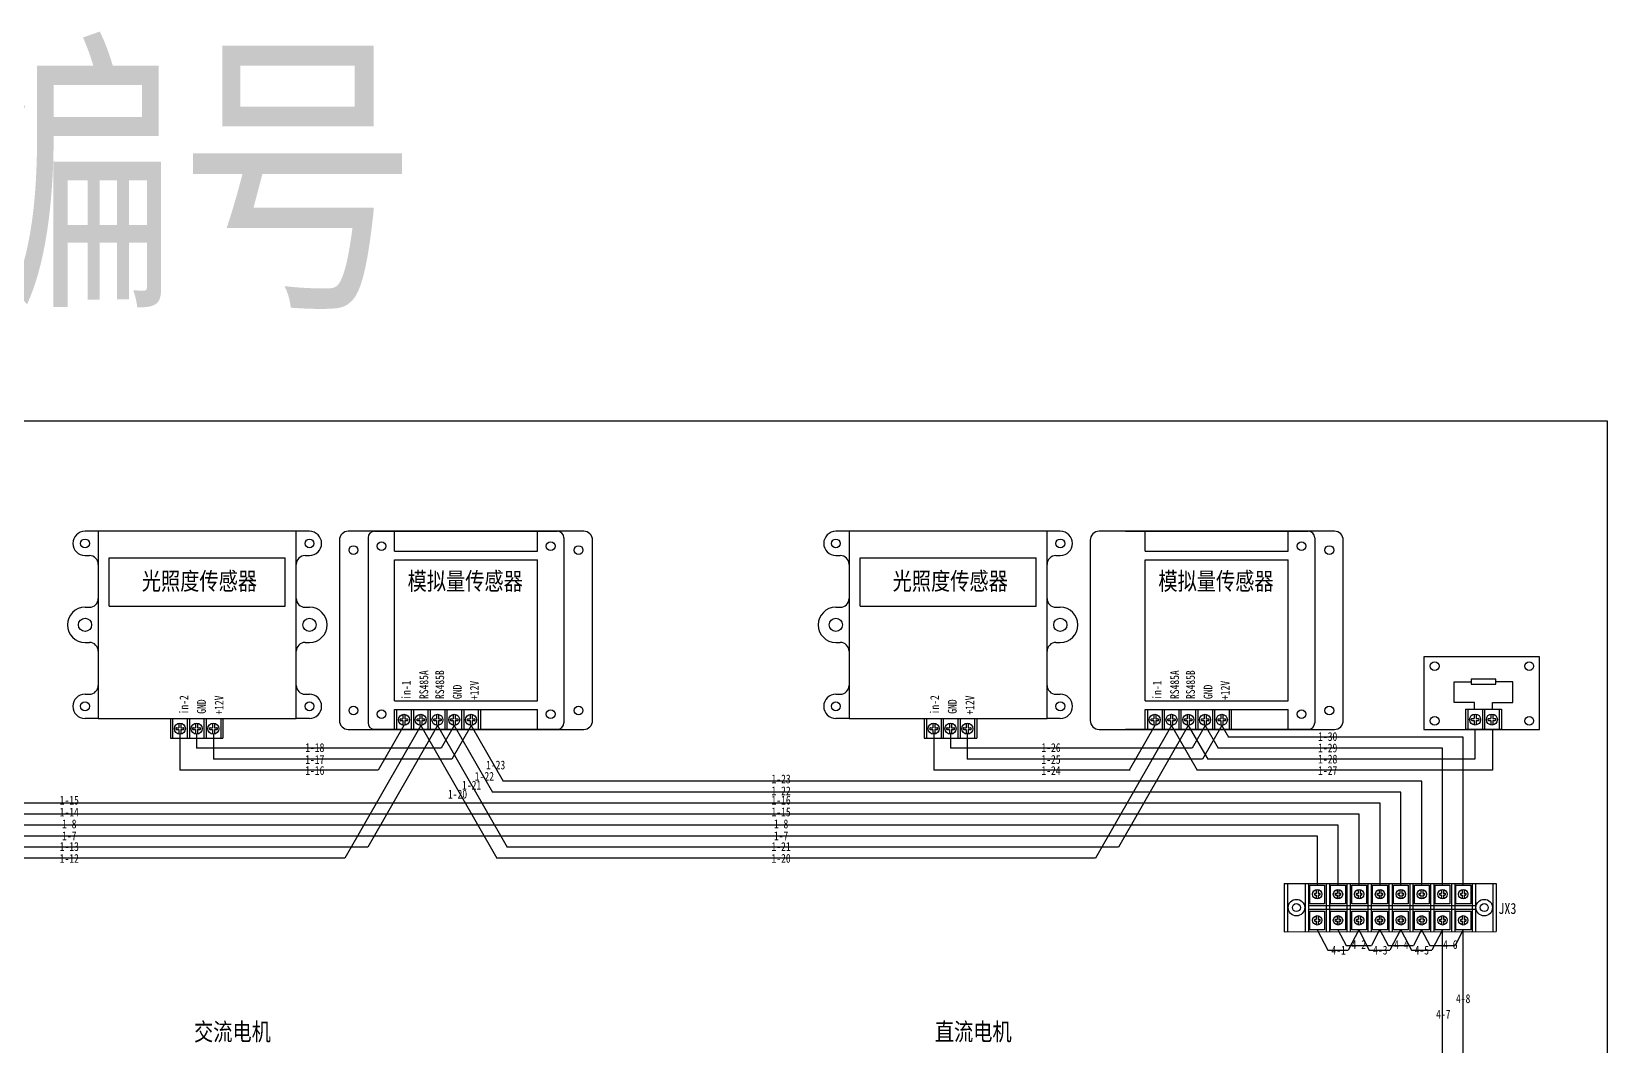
# Model space of a CAD drawing. Extents: x 1266371 to 2543862, y 307832 to 617203.
# Drawn here: x 1272489 to 1273205, y 308750 to 309211 of the extents above; entities that cross this region are included whole.
import ezdxf
from ezdxf.enums import TextEntityAlignment as Align

# ---------------------------------------------------------------- set-up
doc = ezdxf.new("R2010")
doc.units = 0
doc.header["$LTSCALE"] = 1000
doc.header["$MEASUREMENT"] = 0
doc.layers.get('0').update_dxf_attribs({"linetype": 'CONTINUOUS'})
doc.styles.add('-宋体', font='', dxfattribs={"width": 0.8})
doc.styles.get('-宋体').set_extended_font_data('SimSun')

msp = doc.modelspace()

# ---------------------------------------------------------------- linework, layer by layer
for p, q in [((1272519.36, 308984.06), (1272513.36, 308984.06)), ((1272615.36, 308984.06), (1272609.36, 308984.06)), ((1272641.96, 308981.09), (1272641.96, 308928.61)), ((1272644.96, 308984.09), (1272727.96, 308984.09)), ((1272653.96, 308975.09), (1272653.96, 308984.09)), ((1272718.96, 308975.09), (1272718.96, 308984.09)), ((1272730.96, 308981.09), (1272730.96, 308922.09)), ((1272860.53, 308984.06), (1272854.53, 308984.06)), ((1272956.53, 308984.06), (1272950.53, 308984.06)), ((1272986.13, 308984.09), (1273069.13, 308984.09)), ((1272995.13, 308975.09), (1272995.13, 308984.09)), ((1273060.13, 308975.09), (1273060.13, 308984.09)), ((1273072.13, 308981.09), (1273072.13, 308922.09)), ((1272513.36, 308973.06), (1272515.36, 308973.06)), ((1272524.36, 308972.06), (1272604.36, 308972.06)), ((1272524.36, 308950.06), (1272524.36, 308972.06)), ((1272604.36, 308950.06), (1272604.36, 308972.06)), ((1272613.36, 308973.06), (1272615.36, 308973.06)), ((1272653.96, 308975.09), (1272718.96, 308975.09)), ((1272653.96, 308907.1), (1272653.96, 308971.09)), ((1272653.96, 308971.09), (1272718.96, 308971.09)), ((1272718.96, 308907.1), (1272718.96, 308971.09)), ((1272854.53, 308973.06), (1272856.53, 308973.06)), ((1272865.53, 308972.06), (1272945.53, 308972.06)), ((1272865.53, 308950.06), (1272865.53, 308972.06)), ((1272945.53, 308950.06), (1272945.53, 308972.06)), ((1272954.53, 308973.06), (1272956.53, 308973.06)), ((1272995.13, 308975.09), (1273060.13, 308975.09)), ((1272995.13, 308907.1), (1272995.13, 308971.09)), ((1272995.13, 308971.09), (1273060.13, 308971.09)), ((1273060.13, 308907.1), (1273060.13, 308971.09)), ((1272641.96, 308956.12), (1272641.96, 308897.1)), ((1272513.36, 308949.56), (1272515.36, 308949.56)), ((1272524.36, 308950.06), (1272604.36, 308950.06)), ((1272613.36, 308949.56), (1272615.36, 308949.56)), ((1272730.96, 308955.7), (1272730.96, 308897.1)), ((1272854.53, 308949.56), (1272856.53, 308949.56)), ((1272865.53, 308950.06), (1272945.53, 308950.06)), ((1272954.53, 308949.56), (1272956.53, 308949.56)), ((1273072.13, 308955.7), (1273072.13, 308897.1)), ((1272513.36, 308933.56), (1272515.36, 308933.56)), ((1272613.36, 308933.56), (1272615.36, 308933.56)), ((1272854.53, 308933.56), (1272856.53, 308933.56)), ((1272954.53, 308933.56), (1272956.53, 308933.56)), ((1273135.49, 308906.31), (1273135.49, 308915.74)), ((1273135.49, 308915.74), (1273143.17, 308915.74)), ((1273162.14, 308915.74), (1273154.45, 308915.74)), ((1273162.14, 308906.31), (1273162.14, 308915.74)), ((1272513.36, 308910.06), (1272515.36, 308910.06)), ((1272613.36, 308910.06), (1272615.36, 308910.06)), ((1272653.96, 308907.1), (1272718.96, 308907.1)), ((1272854.53, 308910.06), (1272856.53, 308910.06)), ((1272954.53, 308910.06), (1272956.53, 308910.06)), ((1272995.13, 308907.1), (1273060.13, 308907.1)), ((1273144.76, 308906.31), (1273135.49, 308906.31)), ((1273144.76, 308903.24), (1273144.76, 308906.31)), ((1273152.87, 308903.24), (1273152.87, 308906.31)), ((1273152.87, 308906.31), (1273162.14, 308906.31)), ((1272519.36, 308899.06), (1272513.36, 308899.06)), ((1272552.15, 308899.06), (1272576.01, 308899.06)), ((1272552.15, 308899.06), (1272552.15, 308890.06)), ((1272553.15, 308899.06), (1272553.15, 308890.06)), ((1272559.77, 308899.06), (1272559.77, 308890.06)), ((1272560.77, 308899.06), (1272560.77, 308890.06)), ((1272567.39, 308899.06), (1272567.39, 308890.06)), ((1272568.39, 308899.06), (1272568.39, 308890.06)), ((1272575.01, 308899.06), (1272575.01, 308890.06)), ((1272576.01, 308899.06), (1272576.01, 308890.06)), ((1272615.36, 308899.06), (1272609.22, 308899.06)), ((1272653.96, 308894.09), (1272653.96, 308903.1)), ((1272653.96, 308903.1), (1272718.96, 308903.1)), ((1272653.96, 308894.09), (1272653.96, 308903.1)), ((1272653.96, 308903.1), (1272693.06, 308903.1)), ((1272654.96, 308903.1), (1272654.96, 308894.1)), ((1272656.8, 308898.81), (1272657.82, 308898.81)), ((1272657.82, 308900.89), (1272657.82, 308898.81)), ((1272658.72, 308900.89), (1272658.72, 308898.81)), ((1272658.72, 308898.81), (1272659.73, 308898.81)), ((1272661.58, 308903.1), (1272661.58, 308894.1)), ((1272662.58, 308903.1), (1272662.58, 308894.1)), ((1272664.42, 308898.81), (1272665.44, 308898.81)), ((1272665.44, 308900.89), (1272665.44, 308898.81)), ((1272666.34, 308900.89), (1272666.34, 308898.81)), ((1272666.34, 308898.81), (1272667.35, 308898.81)), ((1272669.2, 308903.1), (1272669.2, 308894.1)), ((1272670.2, 308903.1), (1272670.2, 308894.1)), ((1272672.04, 308898.81), (1272673.06, 308898.81)), ((1272673.06, 308900.89), (1272673.06, 308898.81)), ((1272673.96, 308900.89), (1272673.96, 308898.81)), ((1272673.96, 308898.81), (1272674.97, 308898.81)), ((1272676.82, 308903.1), (1272676.82, 308894.1)), ((1272677.82, 308903.1), (1272677.82, 308894.1)), ((1272679.66, 308898.81), (1272680.68, 308898.81)), ((1272680.68, 308900.89), (1272680.68, 308898.81)), ((1272681.58, 308900.89), (1272681.58, 308898.81)), ((1272681.58, 308898.81), (1272682.59, 308898.81)), ((1272684.44, 308903.1), (1272684.44, 308894.1)), ((1272685.44, 308903.1), (1272685.44, 308894.1)), ((1272687.28, 308898.81), (1272688.3, 308898.81)), ((1272688.3, 308900.89), (1272688.3, 308898.81)), ((1272689.2, 308900.89), (1272689.2, 308898.81)), ((1272689.2, 308898.81), (1272690.21, 308898.81)), ((1272692.06, 308903.1), (1272692.06, 308894.1)), ((1272693.06, 308903.1), (1272693.06, 308894.1)), ((1272718.96, 308894.09), (1272718.96, 308903.1)), ((1272860.53, 308899.06), (1272854.53, 308899.06)), ((1272894.71, 308899.06), (1272918.57, 308899.06)), ((1272894.71, 308899.06), (1272894.71, 308890.06)), ((1272895.71, 308899.06), (1272895.71, 308890.06)), ((1272902.33, 308899.06), (1272902.33, 308890.06)), ((1272903.33, 308899.06), (1272903.33, 308890.06)), ((1272909.95, 308899.06), (1272909.95, 308890.06)), ((1272910.95, 308899.06), (1272910.95, 308890.06)), ((1272917.57, 308899.06), (1272917.57, 308890.06)), ((1272918.57, 308899.06), (1272918.57, 308890.06)), ((1272956.53, 308899.06), (1272950.38, 308899.06)), ((1272995.13, 308894.09), (1272995.13, 308903.1)), ((1272995.13, 308903.1), (1273060.13, 308903.1)), ((1272995.13, 308894.09), (1272995.13, 308903.1)), ((1272995.13, 308903.1), (1273034.23, 308903.1)), ((1272996.13, 308903.1), (1272996.13, 308894.1)), ((1272997.96, 308898.81), (1272998.98, 308898.81)), ((1272998.98, 308900.89), (1272998.98, 308898.81)), ((1272999.88, 308900.89), (1272999.88, 308898.81)), ((1272999.88, 308898.81), (1273000.89, 308898.81)), ((1273002.75, 308903.1), (1273002.75, 308894.1)), ((1273003.75, 308903.1), (1273003.75, 308894.1)), ((1273005.58, 308898.81), (1273006.6, 308898.81)), ((1273006.6, 308900.89), (1273006.6, 308898.81)), ((1273007.5, 308900.89), (1273007.5, 308898.81)), ((1273007.5, 308898.81), (1273008.51, 308898.81)), ((1273010.37, 308903.1), (1273010.37, 308894.1)), ((1273011.37, 308903.1), (1273011.37, 308894.1)), ((1273013.2, 308898.81), (1273014.22, 308898.81)), ((1273014.22, 308900.89), (1273014.22, 308898.81)), ((1273015.12, 308900.89), (1273015.12, 308898.81)), ((1273015.12, 308898.81), (1273016.13, 308898.81)), ((1273017.99, 308903.1), (1273017.99, 308894.1)), ((1273018.99, 308903.1), (1273018.99, 308894.1)), ((1273020.82, 308898.81), (1273021.84, 308898.81)), ((1273021.84, 308900.89), (1273021.84, 308898.81)), ((1273022.74, 308900.89), (1273022.74, 308898.81)), ((1273022.74, 308898.81), (1273023.75, 308898.81)), ((1273025.61, 308903.1), (1273025.61, 308894.1)), ((1273026.61, 308903.1), (1273026.61, 308894.1)), ((1273028.44, 308898.81), (1273029.46, 308898.81)), ((1273029.46, 308900.89), (1273029.46, 308898.81)), ((1273030.36, 308900.89), (1273030.36, 308898.81)), ((1273030.36, 308898.81), (1273031.37, 308898.81)), ((1273033.23, 308903.1), (1273033.23, 308894.1)), ((1273034.23, 308903.1), (1273034.23, 308894.1)), ((1273060.13, 308894.09), (1273060.13, 308903.1)), ((1273140.71, 308903.24), (1273156.95, 308903.24)), ((1273140.71, 308903.24), (1273140.71, 308894.24)), ((1273141.71, 308903.24), (1273141.71, 308894.24)), ((1273143.55, 308898.95), (1273144.57, 308898.95)), ((1273144.57, 308901.03), (1273144.57, 308898.95)), ((1273145.46, 308901.03), (1273145.46, 308898.95)), ((1273145.46, 308898.95), (1273146.48, 308898.95)), ((1273148.33, 308903.24), (1273148.33, 308894.24)), ((1273149.33, 308903.24), (1273149.33, 308894.24)), ((1273151.17, 308898.95), (1273152.19, 308898.95)), ((1273152.19, 308901.03), (1273152.19, 308898.95)), ((1273153.08, 308901.03), (1273153.08, 308898.95)), ((1273153.08, 308898.95), (1273154.1, 308898.95)), ((1273155.95, 308903.24), (1273155.95, 308894.24)), ((1273156.95, 308903.24), (1273156.95, 308894.24)), ((1272554.98, 308894.77), (1272556, 308894.77)), ((1272554.98, 308894), (1272556, 308894)), ((1272556, 308896.85), (1272556, 308894.77)), ((1272556, 308894), (1272556, 308891.9)), ((1272556.9, 308896.85), (1272556.9, 308894.77)), ((1272556.9, 308894.77), (1272557.91, 308894.77)), ((1272556.9, 308894), (1272556.9, 308891.9)), ((1272556.9, 308894), (1272557.93, 308894)), ((1272562.6, 308894.77), (1272563.62, 308894.77)), ((1272562.6, 308894), (1272563.62, 308894)), ((1272563.62, 308896.85), (1272563.62, 308894.77)), ((1272563.62, 308894), (1272563.62, 308891.9)), ((1272564.52, 308896.85), (1272564.52, 308894.77)), ((1272564.52, 308894.77), (1272565.53, 308894.77)), ((1272564.52, 308894), (1272564.52, 308891.9)), ((1272564.52, 308894), (1272565.55, 308894)), ((1272570.22, 308894.77), (1272571.24, 308894.77)), ((1272570.22, 308894), (1272571.24, 308894)), ((1272571.24, 308896.85), (1272571.24, 308894.77)), ((1272571.24, 308894), (1272571.24, 308891.9)), ((1272572.14, 308896.85), (1272572.14, 308894.77)), ((1272572.14, 308894.77), (1272573.15, 308894.77)), ((1272572.14, 308894), (1272572.14, 308891.9)), ((1272572.14, 308894), (1272573.17, 308894)), ((1272644.96, 308894.1), (1272727.96, 308894.1)), ((1272653.96, 308894.1), (1272693.06, 308894.1)), ((1272656.8, 308898.04), (1272657.82, 308898.04)), ((1272657.82, 308898.04), (1272657.82, 308895.94)), ((1272658.72, 308898.04), (1272658.72, 308895.94)), ((1272658.72, 308898.04), (1272659.75, 308898.04)), ((1272664.42, 308898.04), (1272665.44, 308898.04)), ((1272665.44, 308898.04), (1272665.44, 308895.94)), ((1272666.34, 308898.04), (1272666.34, 308895.94)), ((1272666.34, 308898.04), (1272667.37, 308898.04)), ((1272672.04, 308898.04), (1272673.06, 308898.04)), ((1272673.06, 308898.04), (1272673.06, 308895.94)), ((1272673.96, 308898.04), (1272673.96, 308895.94)), ((1272673.96, 308898.04), (1272674.99, 308898.04)), ((1272679.66, 308898.04), (1272680.68, 308898.04)), ((1272680.68, 308898.04), (1272680.68, 308895.94)), ((1272681.58, 308898.04), (1272681.58, 308895.94)), ((1272681.58, 308898.04), (1272682.61, 308898.04)), ((1272687.28, 308898.04), (1272688.3, 308898.04)), ((1272688.3, 308898.04), (1272688.3, 308895.94)), ((1272689.2, 308898.04), (1272689.2, 308895.94)), ((1272689.2, 308898.04), (1272690.23, 308898.04)), ((1272897.54, 308894.77), (1272898.56, 308894.77)), ((1272897.54, 308894), (1272898.56, 308894)), ((1272898.56, 308896.85), (1272898.56, 308894.77)), ((1272898.56, 308894), (1272898.56, 308891.9)), ((1272899.46, 308896.85), (1272899.46, 308894.77)), ((1272899.46, 308894.77), (1272900.47, 308894.77)), ((1272899.46, 308894), (1272899.46, 308891.9)), ((1272899.46, 308894), (1272900.49, 308894)), ((1272905.16, 308894.77), (1272906.18, 308894.77)), ((1272905.16, 308894), (1272906.18, 308894)), ((1272906.18, 308896.85), (1272906.18, 308894.77)), ((1272906.18, 308894), (1272906.18, 308891.9)), ((1272907.08, 308896.85), (1272907.08, 308894.77)), ((1272907.08, 308894.77), (1272908.09, 308894.77)), ((1272907.08, 308894), (1272907.08, 308891.9)), ((1272907.08, 308894), (1272908.11, 308894)), ((1272912.78, 308894.77), (1272913.8, 308894.77)), ((1272912.78, 308894), (1272913.8, 308894)), ((1272913.8, 308896.85), (1272913.8, 308894.77)), ((1272913.8, 308894), (1272913.8, 308891.9)), ((1272914.7, 308896.85), (1272914.7, 308894.77)), ((1272914.7, 308894.77), (1272915.71, 308894.77)), ((1272914.7, 308894), (1272914.7, 308891.9)), ((1272914.7, 308894), (1272915.73, 308894)), ((1272986.13, 308894.1), (1273069.13, 308894.1)), ((1272995.13, 308894.1), (1273034.23, 308894.1)), ((1272997.96, 308898.04), (1272998.98, 308898.04)), ((1272998.98, 308898.04), (1272998.98, 308895.94)), ((1272999.88, 308898.04), (1272999.88, 308895.94)), ((1272999.88, 308898.04), (1273000.91, 308898.04)), ((1273005.58, 308898.04), (1273006.6, 308898.04)), ((1273006.6, 308898.04), (1273006.6, 308895.94)), ((1273007.5, 308898.04), (1273007.5, 308895.94)), ((1273007.5, 308898.04), (1273008.53, 308898.04)), ((1273013.2, 308898.04), (1273014.22, 308898.04)), ((1273014.22, 308898.04), (1273014.22, 308895.94)), ((1273015.12, 308898.04), (1273015.12, 308895.94)), ((1273015.12, 308898.04), (1273016.15, 308898.04)), ((1273020.82, 308898.04), (1273021.84, 308898.04)), ((1273021.84, 308898.04), (1273021.84, 308895.94)), ((1273022.74, 308898.04), (1273022.74, 308895.94)), ((1273022.74, 308898.04), (1273023.77, 308898.04)), ((1273028.44, 308898.04), (1273029.46, 308898.04)), ((1273029.46, 308898.04), (1273029.46, 308895.94)), ((1273030.36, 308898.04), (1273030.36, 308895.94)), ((1273030.36, 308898.04), (1273031.39, 308898.04)), ((1273140.71, 308894.24), (1273156.95, 308894.24)), ((1273143.55, 308898.18), (1273144.57, 308898.18)), ((1273144.57, 308898.18), (1273144.57, 308896.08)), ((1273145.46, 308898.18), (1273145.46, 308896.08)), ((1273145.46, 308898.18), (1273146.49, 308898.18)), ((1273151.17, 308898.18), (1273152.19, 308898.18)), ((1273152.19, 308898.18), (1273152.19, 308896.08)), ((1273153.08, 308898.18), (1273153.08, 308896.08)), ((1273153.08, 308898.18), (1273154.11, 308898.18)), ((1272552.15, 308890.06), (1272576.01, 308890.06)), ((1272894.71, 308890.06), (1272918.57, 308890.06)), ((1273058.29, 308824.1), (1273154.59, 308824.1)), ((1273058.29, 308824.1), (1273058.29, 308802.15)), ((1273059.79, 308824.1), (1273059.79, 308802.15)), ((1273067.79, 308824.1), (1273067.79, 308802.15)), ((1273069.29, 308824.1), (1273069.29, 308802.15)), ((1273072.84, 308821.24), (1273072.84, 308819.55)), ((1273073.74, 308821.24), (1273073.74, 308819.55)), ((1273077.29, 308824.1), (1273077.29, 308802.2)), ((1273078.79, 308824.1), (1273078.79, 308802.2)), ((1273082.26, 308821.24), (1273082.26, 308819.55)), ((1273083.16, 308821.24), (1273083.16, 308819.55)), ((1273086.79, 308824.1), (1273086.79, 308802.2)), ((1273088.29, 308824.1), (1273088.29, 308802.2)), ((1273091.82, 308821.24), (1273091.82, 308819.55)), ((1273092.72, 308821.24), (1273092.72, 308819.55)), ((1273096.29, 308824.1), (1273096.29, 308802.2)), ((1273097.79, 308824.1), (1273097.79, 308802.2)), ((1273101.35, 308821.24), (1273101.35, 308819.55)), ((1273102.24, 308821.24), (1273102.24, 308819.55)), ((1273105.79, 308824.1), (1273105.79, 308802.2)), ((1273107.29, 308824.1), (1273107.29, 308802.2)), ((1273110.82, 308821.24), (1273110.82, 308819.55)), ((1273111.72, 308821.24), (1273111.72, 308819.55)), ((1273115.29, 308824.1), (1273115.29, 308802.2)), ((1273116.79, 308824.1), (1273116.79, 308802.2)), ((1273120.29, 308821.24), (1273120.29, 308819.55)), ((1273121.19, 308821.24), (1273121.19, 308819.55)), ((1273124.79, 308824.1), (1273124.79, 308802.2)), ((1273126.29, 308824.1), (1273126.29, 308802.2)), ((1273129.77, 308821.24), (1273129.77, 308819.55)), ((1273130.66, 308821.24), (1273130.66, 308819.55)), ((1273134.29, 308824.1), (1273134.29, 308802.2)), ((1273135.79, 308824.1), (1273135.79, 308802.2)), ((1273139.2, 308821.24), (1273139.2, 308819.55)), ((1273140.1, 308821.24), (1273140.1, 308819.55)), ((1273143.67, 308824.1), (1273143.67, 308802.2)), ((1273145.17, 308824.1), (1273145.17, 308802.2)), ((1273153.09, 308824.1), (1273153.09, 308802.2)), ((1273154.59, 308824.1), (1273154.59, 308802.2)), ((1273069.29, 308814.06), (1273145.17, 308814.06)), ((1273072.32, 308819.55), (1273072.84, 308819.55)), ((1273072.32, 308818.78), (1273072.84, 308818.78)), ((1273072.84, 308818.78), (1273072.84, 308817.07)), ((1273073.74, 308819.55), (1273074.25, 308819.55)), ((1273073.74, 308818.78), (1273073.74, 308817.07)), ((1273073.74, 308818.78), (1273074.27, 308818.78)), ((1273081.74, 308819.55), (1273082.26, 308819.55)), ((1273081.74, 308818.78), (1273082.26, 308818.78)), ((1273082.26, 308818.78), (1273082.26, 308817.07)), ((1273083.16, 308819.55), (1273083.67, 308819.55)), ((1273083.16, 308818.78), (1273083.16, 308817.07)), ((1273083.16, 308818.78), (1273083.69, 308818.78)), ((1273091.3, 308819.55), (1273091.82, 308819.55)), ((1273091.3, 308818.78), (1273091.82, 308818.78)), ((1273091.82, 308818.78), (1273091.82, 308817.07)), ((1273092.72, 308819.55), (1273093.23, 308819.55)), ((1273092.72, 308818.78), (1273092.72, 308817.07)), ((1273092.72, 308818.78), (1273093.25, 308818.78)), ((1273100.83, 308819.55), (1273101.35, 308819.55)), ((1273100.83, 308818.78), (1273101.35, 308818.78)), ((1273101.35, 308818.78), (1273101.35, 308817.07)), ((1273102.24, 308819.55), (1273102.76, 308819.55)), ((1273102.24, 308818.78), (1273102.24, 308817.07)), ((1273102.24, 308818.78), (1273102.77, 308818.78)), ((1273110.3, 308819.55), (1273110.82, 308819.55)), ((1273110.3, 308818.78), (1273110.82, 308818.78)), ((1273110.82, 308818.78), (1273110.82, 308817.07)), ((1273111.72, 308819.55), (1273112.23, 308819.55)), ((1273111.72, 308818.78), (1273111.72, 308817.07)), ((1273111.72, 308818.78), (1273112.25, 308818.78)), ((1273119.77, 308819.55), (1273120.29, 308819.55)), ((1273119.77, 308818.78), (1273120.29, 308818.78)), ((1273120.29, 308818.78), (1273120.29, 308817.07)), ((1273121.19, 308819.55), (1273121.7, 308819.55)), ((1273121.19, 308818.78), (1273121.19, 308817.07)), ((1273121.19, 308818.78), (1273121.72, 308818.78)), ((1273129.25, 308819.55), (1273129.77, 308819.55)), ((1273129.25, 308818.78), (1273129.77, 308818.78)), ((1273129.77, 308818.78), (1273129.77, 308817.07)), ((1273130.66, 308819.55), (1273131.18, 308819.55)), ((1273130.66, 308818.78), (1273130.66, 308817.07)), ((1273130.66, 308818.78), (1273131.2, 308818.78)), ((1273138.68, 308819.55), (1273139.2, 308819.55)), ((1273138.68, 308818.78), (1273139.2, 308818.78)), ((1273139.2, 308818.78), (1273139.2, 308817.07)), ((1273140.1, 308819.55), (1273140.61, 308819.55)), ((1273140.1, 308818.78), (1273140.1, 308817.07)), ((1273140.1, 308818.78), (1273140.63, 308818.78)), ((1273069.29, 308812.42), (1273145.17, 308812.42)), ((1273072.32, 308807.72), (1273072.84, 308807.72)), ((1273072.32, 308806.94), (1273072.84, 308806.94)), ((1273072.84, 308809.4), (1273072.84, 308807.72)), ((1273072.84, 308806.94), (1273072.84, 308805.23)), ((1273073.74, 308809.41), (1273073.74, 308807.72)), ((1273073.74, 308807.72), (1273074.25, 308807.72)), ((1273073.74, 308806.94), (1273073.74, 308805.23)), ((1273073.74, 308806.94), (1273074.27, 308806.94)), ((1273081.74, 308807.72), (1273082.26, 308807.72)), ((1273081.74, 308806.94), (1273082.26, 308806.94)), ((1273082.26, 308809.4), (1273082.26, 308807.72)), ((1273082.26, 308806.94), (1273082.26, 308805.23)), ((1273083.16, 308809.41), (1273083.16, 308807.72)), ((1273083.16, 308807.72), (1273083.67, 308807.72)), ((1273083.16, 308806.94), (1273083.16, 308805.23)), ((1273083.16, 308806.94), (1273083.69, 308806.94)), ((1273091.3, 308807.72), (1273091.82, 308807.72)), ((1273091.3, 308806.94), (1273091.82, 308806.94)), ((1273091.82, 308809.4), (1273091.82, 308807.72)), ((1273091.82, 308806.94), (1273091.82, 308805.23)), ((1273092.72, 308809.41), (1273092.72, 308807.72)), ((1273092.72, 308807.72), (1273093.23, 308807.72)), ((1273092.72, 308806.94), (1273092.72, 308805.23)), ((1273092.72, 308806.94), (1273093.25, 308806.94)), ((1273100.83, 308807.72), (1273101.35, 308807.72)), ((1273100.83, 308806.94), (1273101.35, 308806.94)), ((1273101.35, 308809.4), (1273101.35, 308807.72)), ((1273101.35, 308806.94), (1273101.35, 308805.23)), ((1273102.24, 308809.41), (1273102.24, 308807.72)), ((1273102.24, 308807.72), (1273102.76, 308807.72)), ((1273102.24, 308806.94), (1273102.24, 308805.23)), ((1273102.24, 308806.94), (1273102.77, 308806.94)), ((1273110.3, 308807.72), (1273110.82, 308807.72)), ((1273110.3, 308806.94), (1273110.82, 308806.94)), ((1273110.82, 308809.4), (1273110.82, 308807.72)), ((1273110.82, 308806.94), (1273110.82, 308805.23)), ((1273111.72, 308809.41), (1273111.72, 308807.72)), ((1273111.72, 308807.72), (1273112.23, 308807.72)), ((1273111.72, 308806.94), (1273111.72, 308805.23)), ((1273111.72, 308806.94), (1273112.25, 308806.94)), ((1273119.77, 308807.72), (1273120.29, 308807.72)), ((1273119.77, 308806.94), (1273120.29, 308806.94)), ((1273120.29, 308809.4), (1273120.29, 308807.72)), ((1273120.29, 308806.94), (1273120.29, 308805.23)), ((1273121.19, 308809.41), (1273121.19, 308807.72)), ((1273121.19, 308807.72), (1273121.7, 308807.72)), ((1273121.19, 308806.94), (1273121.19, 308805.23)), ((1273121.19, 308806.94), (1273121.72, 308806.94)), ((1273129.25, 308807.72), (1273129.77, 308807.72)), ((1273129.25, 308806.94), (1273129.77, 308806.94)), ((1273129.77, 308809.4), (1273129.77, 308807.72)), ((1273129.77, 308806.94), (1273129.77, 308805.23)), ((1273130.66, 308809.41), (1273130.66, 308807.72)), ((1273130.66, 308807.72), (1273131.18, 308807.72)), ((1273130.66, 308806.94), (1273130.66, 308805.23)), ((1273130.66, 308806.94), (1273131.2, 308806.94)), ((1273138.68, 308807.72), (1273139.2, 308807.72)), ((1273138.68, 308806.94), (1273139.2, 308806.94)), ((1273139.2, 308809.4), (1273139.2, 308807.72)), ((1273139.2, 308806.94), (1273139.2, 308805.23)), ((1273140.1, 308809.41), (1273140.1, 308807.72)), ((1273140.1, 308807.72), (1273140.61, 308807.72)), ((1273140.1, 308806.94), (1273140.1, 308805.23)), ((1273140.1, 308806.94), (1273140.63, 308806.94)), ((1273058.29, 308802.1), (1273154.59, 308802.2))]:
    msp.add_line(p, q)
at = {"color": 1}
for p, q in [((1272556.45, 308891.86), (1272556.45, 308875.53)), ((1272564.08, 308891.86), (1272564.08, 308885.53)), ((1272571.7, 308891.86), (1272571.7, 308880.53)), ((1272665.9, 308895.9), (1272631.35, 308835.53)), ((1272673.53, 308895.9), (1272641.83, 308840.53)), ((1272658.29, 308895.9), (1272646.63, 308875.53)), ((1272665.9, 308895.9), (1272700.52, 308835.53)), ((1272673.53, 308895.9), (1272705.22, 308840.53)), ((1272681.17, 308895.9), (1272675.23, 308885.53)), ((1272688.78, 308895.89), (1272679.99, 308880.53)), ((1272681.17, 308895.9), (1272698.55, 308865.53)), ((1272688.78, 308895.89), (1272703.3, 308870.52)), ((1272899.01, 308892.48), (1272899.01, 308875.53)), ((1272906.66, 308892.48), (1272906.66, 308885.53)), ((1272914.26, 308892.48), (1272914.26, 308880.53)), ((1273007.08, 308895.9), (1272972.53, 308835.53)), ((1273014.69, 308895.91), (1272982.99, 308840.53)), ((1272999.45, 308895.9), (1272987.79, 308875.53)), ((1273007.08, 308895.9), (1273018.75, 308875.51)), ((1273014.69, 308895.91), (1273023.5, 308880.51)), ((1273022.3, 308895.9), (1273016.37, 308885.53)), ((1273029.93, 308895.91), (1273021.13, 308880.53)), ((1273022.3, 308895.9), (1273028.25, 308885.51)), ((1273029.93, 308895.91), (1273033.02, 308890.51)), ((1273144.93, 308894.24), (1273144.93, 308880.49)), ((1273152.87, 308894.24), (1273152.87, 308875.5)), ((1272675.23, 308885.53), (1272564.08, 308885.53)), ((1273016.37, 308885.53), (1272906.66, 308885.53)), ((1273130.17, 308885.5), (1273028.25, 308885.51)), ((1273139.64, 308890.5), (1273033.02, 308890.51)), ((1273130.17, 308823.35), (1273130.17, 308885.5)), ((1273139.64, 308823.35), (1273139.64, 308890.5)), ((1272679.99, 308880.53), (1272571.7, 308880.53)), ((1273021.13, 308880.53), (1272914.26, 308880.53)), ((1273144.93, 308880.49), (1273023.5, 308880.51)), ((1272646.63, 308875.53), (1272556.45, 308875.53)), ((1273120.75, 308870.5), (1272703.3, 308870.52)), ((1272988.33, 308875.53), (1272899.01, 308875.53)), ((1273152.86, 308875.5), (1273018.75, 308875.51)), ((1273120.75, 308823.35), (1273120.75, 308870.5)), ((1273111.28, 308865.53), (1272698.55, 308865.53)), ((1273111.28, 308823.35), (1273111.28, 308865.53)), ((1273092.38, 308855.53), (1272362.84, 308855.53)), ((1273101.87, 308860.53), (1272367.59, 308860.53)), ((1273092.38, 308823.35), (1273092.38, 308855.53)), ((1273101.87, 308823.35), (1273101.87, 308860.53)), ((1273082.77, 308850.53), (1272038.8, 308850.53)), ((1273082.77, 308823.35), (1273082.77, 308850.53)), ((1273073.37, 308845.53), (1272034.07, 308845.53)), ((1273073.37, 308823.35), (1273073.37, 308845.53)), ((1272631.35, 308835.53), (1272359.07, 308835.53)), ((1272641.83, 308840.53), (1272363.79, 308840.53)), ((1272972.53, 308835.53), (1272700.52, 308835.53)), ((1272982.99, 308840.53), (1272705.22, 308840.53)), ((1273073.21, 308802.99), (1273078.02, 308793.84)), ((1273082.7, 308802.99), (1273086.39, 308795.96)), ((1273092.15, 308802.99), (1273087.34, 308793.84)), ((1273092.14, 308802.99), (1273096.95, 308793.84)), ((1273101.64, 308802.99), (1273097.95, 308795.96)), ((1273101.74, 308802.99), (1273105.44, 308795.96)), ((1273111.08, 308802.99), (1273106.27, 308793.84)), ((1273111.27, 308802.99), (1273116.07, 308793.84)), ((1273120.68, 308802.99), (1273116.99, 308795.96)), ((1273120.69, 308802.99), (1273124.38, 308795.96)), ((1273130.2, 308802.99), (1273125.39, 308793.84)), ((1273130.17, 308588.18), (1273130.17, 308803)), ((1273139.63, 308802.99), (1273135.94, 308795.96)), ((1273139.64, 308588.18), (1273139.64, 308803)), ((1273078.02, 308793.84), (1273087.34, 308793.84)), ((1273086.39, 308795.96), (1273097.95, 308795.96)), ((1273096.95, 308793.84), (1273106.27, 308793.84)), ((1273105.44, 308795.96), (1273116.99, 308795.96)), ((1273116.07, 308793.84), (1273125.39, 308793.84)), ((1273124.38, 308795.96), (1273135.94, 308795.96))]:
    msp.add_line(p, q, dxfattribs=at)
for points in [[(1271705.16, 308114.1), (1273205.16, 308114.1), (1273205.16, 309034.1), (1271705.16, 309034.1)], [(1272519.36, 308899.06), (1272609.36, 308899.06), (1272609.36, 308984.06), (1272519.36, 308984.06)], [(1272860.53, 308899.06), (1272950.53, 308899.06), (1272950.53, 308984.06), (1272860.53, 308984.06)], [(1273121.79, 308893.99), (1273174.26, 308893.99), (1273174.26, 308927.1), (1273121.79, 308927.1)], [(1273143.22, 308914.55), (1273154.42, 308914.55), (1273154.42, 308916.94), (1273143.22, 308916.94)], [(1273069.95, 308823.35), (1273076.65, 308823.35), (1273076.65, 308814.85), (1273069.95, 308814.85)], [(1273079.37, 308823.35), (1273086.07, 308823.35), (1273086.07, 308814.85), (1273079.37, 308814.85)], [(1273088.93, 308823.35), (1273095.63, 308823.35), (1273095.63, 308814.85), (1273088.93, 308814.85)], [(1273098.45, 308823.35), (1273105.16, 308823.35), (1273105.16, 308814.85), (1273098.45, 308814.85)], [(1273107.93, 308823.35), (1273114.63, 308823.35), (1273114.63, 308814.85), (1273107.93, 308814.85)], [(1273117.4, 308823.35), (1273124.1, 308823.35), (1273124.1, 308814.85), (1273117.4, 308814.85)], [(1273126.88, 308823.35), (1273133.58, 308823.35), (1273133.58, 308814.85), (1273126.88, 308814.85)], [(1273136.31, 308823.35), (1273143.01, 308823.35), (1273143.01, 308814.85), (1273136.31, 308814.85)], [(1273069.95, 308811.51), (1273076.65, 308811.51), (1273076.65, 308803.01), (1273069.95, 308803.01)], [(1273079.37, 308811.51), (1273086.07, 308811.51), (1273086.07, 308803.01), (1273079.37, 308803.01)], [(1273088.93, 308811.51), (1273095.63, 308811.51), (1273095.63, 308803.01), (1273088.93, 308803.01)], [(1273098.45, 308811.51), (1273105.16, 308811.51), (1273105.16, 308803.01), (1273098.45, 308803.01)], [(1273107.93, 308811.51), (1273114.63, 308811.51), (1273114.63, 308803.01), (1273107.93, 308803.01)], [(1273117.4, 308811.51), (1273124.1, 308811.51), (1273124.1, 308803.01), (1273117.4, 308803.01)], [(1273126.88, 308811.51), (1273133.58, 308811.51), (1273133.58, 308803.01), (1273126.88, 308803.01)], [(1273136.31, 308811.51), (1273143.01, 308811.51), (1273143.01, 308803.01), (1273136.31, 308803.01)]]:
    msp.add_lwpolyline(points, close=True)
for points in [[(1272632.96, 308894.09), (1272739.96, 308894.09, 0.414214), (1272743.96, 308898.09), (1272743.96, 308980.09, 0.414214), (1272739.96, 308984.09), (1272632.96, 308984.09, 0.414214), (1272628.96, 308980.09), (1272628.96, 308898.09, 0.414214)], [(1272974.13, 308894.09), (1273081.13, 308894.09, 0.414214), (1273085.13, 308898.09), (1273085.13, 308980.09, 0.414214), (1273081.13, 308984.09), (1272974.13, 308984.09, 0.414214), (1272970.13, 308980.09), (1272970.13, 308898.09, 0.414214)]]:
    msp.add_lwpolyline(points, format="xyb", close=True)
for centre, radius in [((1272513.36, 308978.56), 2), ((1272615.36, 308978.56), 2), ((1272635.31, 308975.53), 2), ((1272648.07, 308977.31), 2), ((1272724.96, 308977.31), 2), ((1272737.63, 308975.53), 2), ((1272854.53, 308978.56), 2), ((1272956.53, 308978.56), 2), ((1273066.13, 308977.31), 2), ((1273078.79, 308975.53), 2), ((1272513.36, 308941.56), 3), ((1272615.36, 308941.56), 3), ((1272854.53, 308941.56), 3), ((1272956.53, 308941.56), 3), ((1273126.64, 308922.81), 2), ((1273169.62, 308922.81), 2), ((1272513.36, 308904.56), 2), ((1272615.36, 308904.56), 2), ((1272854.53, 308904.56), 2), ((1272956.53, 308904.56), 2), ((1272635.31, 308902.68), 2), ((1272648.07, 308900.99), 2), ((1272658.27, 308898.41), 2.51), ((1272665.89, 308898.41), 2.51), ((1272673.51, 308898.41), 2.51), ((1272681.13, 308898.41), 2.51), ((1272688.75, 308898.41), 2.51), ((1272724.96, 308900.99), 2), ((1272737.63, 308902.68), 2), ((1272999.44, 308898.41), 2.51), ((1273007.06, 308898.41), 2.51), ((1273014.68, 308898.41), 2.51), ((1273022.3, 308898.41), 2.51), ((1273029.92, 308898.41), 2.51), ((1273066.13, 308900.99), 2), ((1273078.79, 308902.68), 2), ((1273126.64, 308897.94), 2), ((1273145.02, 308898.55), 2.51), ((1273152.64, 308898.55), 2.51), ((1273169.62, 308897.94), 2), ((1272556.46, 308894.38), 2.51), ((1272564.08, 308894.38), 2.51), ((1272571.7, 308894.38), 2.51), ((1272899.02, 308894.38), 2.51), ((1272906.64, 308894.38), 2.51), ((1272914.26, 308894.38), 2.51), ((1273073.3, 308819.16), 2.13), ((1273082.71, 308819.16), 2.13), ((1273092.27, 308819.16), 2.13), ((1273101.8, 308819.16), 2.13), ((1273111.28, 308819.16), 2.13), ((1273120.74, 308819.16), 2.13), ((1273130.22, 308819.16), 2.13), ((1273139.65, 308819.16), 2.13), ((1273063.83, 308813.11), 3.75), ((1273063.83, 308813.11), 1.8), ((1273149.16, 308813.11), 3.75), ((1273149.16, 308813.11), 1.8), ((1273073.3, 308807.32), 2.13), ((1273082.71, 308807.32), 2.13), ((1273092.27, 308807.32), 2.13), ((1273101.8, 308807.32), 2.13), ((1273111.28, 308807.32), 2.13), ((1273120.74, 308807.32), 2.13), ((1273130.22, 308807.32), 2.13), ((1273139.65, 308807.32), 2.13)]:
    msp.add_circle(centre, radius)
for centre, radius, start, end in [((1272513.36, 308978.56), 5.5, 90, 270), ((1272615.36, 308978.56), 5.5, 270, 90), ((1272644.96, 308981.09), 3, 90, 180), ((1272727.96, 308981.09), 3, 0, 90), ((1272854.53, 308978.56), 5.5, 90, 270), ((1272956.53, 308978.56), 5.5, 270, 90), ((1273069.13, 308981.09), 3, 0, 90), ((1272515.36, 308969.06), 4, 0, 90), ((1272613.36, 308969.06), 4, 90, 180), ((1272856.53, 308969.06), 4, 0, 90), ((1272954.53, 308969.06), 4, 90, 180), ((1272513.36, 308941.56), 8, 90, 270), ((1272515.36, 308953.56), 4, 270, 0), ((1272613.36, 308953.56), 4, 180, 270), ((1272615.36, 308941.56), 8, 270, 90), ((1272854.53, 308941.56), 8, 90, 270), ((1272856.53, 308953.56), 4, 270, 0), ((1272954.53, 308953.56), 4, 180, 270), ((1272956.53, 308941.56), 8, 270, 90), ((1272515.36, 308929.56), 4, 0, 90), ((1272613.36, 308929.56), 4, 90, 180), ((1272856.53, 308929.56), 4, 0, 90), ((1272954.53, 308929.56), 4, 90, 180), ((1272515.36, 308914.06), 4, 270, 0), ((1272613.36, 308914.06), 4, 180, 270), ((1272856.53, 308914.06), 4, 270, 0), ((1272954.53, 308914.06), 4, 180, 270), ((1272513.36, 308904.56), 5.5, 90, 270), ((1272615.36, 308904.56), 5.5, 270, 90), ((1272854.53, 308904.56), 5.5, 90, 270), ((1272956.53, 308904.56), 5.5, 270, 90), ((1272656.79, 308898.42), 0.388, 88.02656, 271.77366), ((1272659.75, 308898.42), 0.388, 268.22634, 91.97344), ((1272664.41, 308898.42), 0.388, 88.02656, 271.77366), ((1272667.37, 308898.42), 0.388, 268.22634, 91.97344), ((1272672.03, 308898.42), 0.388, 88.02656, 271.77366), ((1272674.99, 308898.42), 0.388, 268.22634, 91.97344), ((1272679.65, 308898.42), 0.388, 88.02656, 271.77366), ((1272682.61, 308898.42), 0.388, 268.22634, 91.97344), ((1272687.27, 308898.42), 0.388, 88.02656, 271.77366), ((1272690.23, 308898.42), 0.388, 268.22634, 91.97344), ((1272997.95, 308898.42), 0.388, 88.02656, 271.77366), ((1273000.91, 308898.42), 0.388, 268.22634, 91.97344), ((1273005.57, 308898.42), 0.388, 88.02656, 271.77366), ((1273008.53, 308898.42), 0.388, 268.22634, 91.97344), ((1273013.19, 308898.42), 0.388, 88.02656, 271.77366), ((1273016.15, 308898.42), 0.388, 268.22634, 91.97344), ((1273020.81, 308898.42), 0.388, 88.02656, 271.77366), ((1273023.77, 308898.42), 0.388, 268.22634, 91.97344), ((1273028.43, 308898.42), 0.388, 88.02656, 271.77366), ((1273031.39, 308898.42), 0.388, 268.22634, 91.97344), ((1273143.53, 308898.56), 0.388, 88.02656, 271.77366), ((1273146.49, 308898.56), 0.388, 268.22634, 91.97344), ((1273151.15, 308898.56), 0.388, 88.02656, 271.77366), ((1273154.11, 308898.56), 0.388, 268.22634, 91.97344), ((1272554.97, 308894.39), 0.388, 88.02656, 271.77366), ((1272557.93, 308894.39), 0.388, 268.22634, 91.97344), ((1272562.59, 308894.39), 0.388, 88.02656, 271.77366), ((1272565.55, 308894.39), 0.388, 268.22634, 91.97344), ((1272570.21, 308894.39), 0.388, 88.02656, 271.77366), ((1272573.17, 308894.39), 0.388, 268.22634, 91.97344), ((1272644.96, 308897.1), 3, 180, 270), ((1272727.96, 308897.1), 3, 270, 0), ((1272897.53, 308894.39), 0.388, 88.02656, 271.77366), ((1272900.49, 308894.39), 0.388, 268.22634, 91.97344), ((1272905.15, 308894.39), 0.388, 88.02656, 271.77366), ((1272908.11, 308894.39), 0.388, 268.22634, 91.97344), ((1272912.77, 308894.39), 0.388, 88.02656, 271.77366), ((1272915.73, 308894.39), 0.388, 268.22634, 91.97344), ((1273069.13, 308897.1), 3, 270, 0), ((1273072.31, 308819.17), 0.388, 88.02656, 271.77366), ((1273074.27, 308819.17), 0.388, 268.22634, 91.97344), ((1273081.73, 308819.17), 0.388, 88.02656, 271.77366), ((1273083.68, 308819.17), 0.388, 268.22634, 91.97344), ((1273091.29, 308819.17), 0.388, 88.02656, 271.77366), ((1273093.24, 308819.17), 0.388, 268.22634, 91.97344), ((1273100.81, 308819.17), 0.388, 88.02656, 271.77366), ((1273102.77, 308819.17), 0.388, 268.22634, 91.97344), ((1273110.29, 308819.17), 0.388, 88.02656, 271.77366), ((1273112.25, 308819.17), 0.388, 268.22634, 91.97344), ((1273119.76, 308819.17), 0.388, 88.02656, 271.77366), ((1273121.71, 308819.17), 0.388, 268.22634, 91.97344), ((1273129.23, 308819.17), 0.388, 88.02656, 271.77366), ((1273131.19, 308819.17), 0.388, 268.22634, 91.97344), ((1273138.67, 308819.17), 0.388, 88.02656, 271.77366), ((1273140.63, 308819.17), 0.388, 268.22634, 91.97344), ((1273072.31, 308807.33), 0.388, 88.02656, 271.77366), ((1273074.27, 308807.33), 0.388, 268.22634, 91.97344), ((1273081.73, 308807.33), 0.388, 88.02656, 271.77366), ((1273083.68, 308807.33), 0.388, 268.22634, 91.97344), ((1273091.29, 308807.33), 0.388, 88.02656, 271.77366), ((1273093.24, 308807.33), 0.388, 268.22634, 91.97344), ((1273100.81, 308807.33), 0.388, 88.02656, 271.77366), ((1273102.77, 308807.33), 0.388, 268.22634, 91.97344), ((1273110.29, 308807.33), 0.388, 88.02656, 271.77366), ((1273112.25, 308807.33), 0.388, 268.22634, 91.97344), ((1273119.76, 308807.33), 0.388, 88.02656, 271.77366), ((1273121.71, 308807.33), 0.388, 268.22634, 91.97344), ((1273129.23, 308807.33), 0.388, 88.02656, 271.77366), ((1273131.19, 308807.33), 0.388, 268.22634, 91.97344), ((1273138.67, 308807.33), 0.388, 88.02656, 271.77366), ((1273140.63, 308807.33), 0.388, 268.22634, 91.97344)]:
    msp.add_arc(centre, radius, start, end)

# ---------------------------------------------------------------- texts
at = {"style": '-宋体', "width": 0.8}
for s, height, p in [('导线编号', 100, (1272446.42, 309148.06)), ('光照度传感器', 8, (1272565.34, 308961.59)), ('模拟量传感器', 8, (1272686.12, 308961.59)), ('光照度传感器', 8, (1272906.51, 308961.59)), ('模拟量传感器', 8, (1273027.28, 308961.59)), ('1-30', 4, (1273078.04, 308890.79)), ('1-18', 4, (1272617.77, 308885.77)), ('1-26', 4, (1272952.31, 308885.77)), ('1-29', 4, (1273078.04, 308885.61)), ('1-17', 4, (1272617.77, 308880.39)), ('1-16', 4, (1272617.77, 308875.37)), ('1-23', 4, (1272699.95, 308877.86)), ('1-25', 4, (1272952.31, 308880.39)), ('1-24', 4, (1272952.31, 308875.37)), ('1-28', 4, (1273078.04, 308880.56)), ('1-27', 4, (1273078.04, 308875.38)), ('1-21', 4, (1272689.03, 308868.75)), ('1-22', 4, (1272694.84, 308872.75)), ('1-23', 4, (1272829.65, 308871.52)), ('1-15', 4, (1272506.21, 308861.9)), ('1-20', 4, (1272682.62, 308864.64)), ('1-22', 4, (1272829.65, 308866.14)), ('1-16', 4, (1272829.65, 308861.9)), ('1-14', 4, (1272506.21, 308856.52)), ('1-15', 4, (1272829.65, 308856.52)), ('1-8', 4, (1272506.21, 308851.09)), ('1-8', 4, (1272829.65, 308851.09)), ('1-13', 4, (1272506.21, 308840.83)), ('1-7', 4, (1272506.21, 308845.71)), ('1-21', 4, (1272829.65, 308840.83)), ('1-7', 4, (1272829.65, 308845.71)), ('1-12', 4, (1272506.21, 308835.45)), ('1-20', 4, (1272829.65, 308835.45)), ('JX3', 5, (1273159.68, 308812.68)), ('4-2', 4, (1273092.15, 308796.31)), ('4-4', 4, (1273111.47, 308796.31)), ('4-6', 4, (1273133.75, 308796.31)), ('4-1', 4, (1273082.97, 308793.75)), ('4-3', 4, (1273101.92, 308793.75)), ('4-5', 4, (1273120.8, 308793.75)), ('4-8', 4, (1273139.59, 308771.7)), ('4-7', 4, (1273130.55, 308764.65)), ('交流电机', 8, (1272580.35, 308756.87)), ('直流电机', 8, (1272916.96, 308756.87))]:
    msp.add_text(s, height=height, dxfattribs=at).set_placement(p, align=Align.MIDDLE)
for s, p in [('RS485A', (1272667.31, 308914.39)), ('RS485B', (1272674.53, 308914.39)), ('RS485A', (1273008.47, 308914.39)), ('RS485B', (1273015.69, 308914.39)), ('in-1', (1272659.19, 308911.92)), ('GND', (1272682.5, 308911.12)), ('+12V', (1272690.26, 308911.79)), ('in-1', (1273000.36, 308911.92)), ('GND', (1273023.66, 308911.12)), ('+12V', (1273031.42, 308911.79)), ('in-2', (1272558.16, 308905.22)), ('GND', (1272566.27, 308904.43)), ('+12V', (1272574.27, 308905.1)), ('in-2', (1272899.32, 308905.22)), ('GND', (1272907.44, 308904.43)), ('+12V', (1272915.44, 308905.1))]:
    msp.add_text(s, height=4, rotation=90, dxfattribs=at).set_placement(p, align=Align.MIDDLE)

doc.saveas('drawing.dxf')
